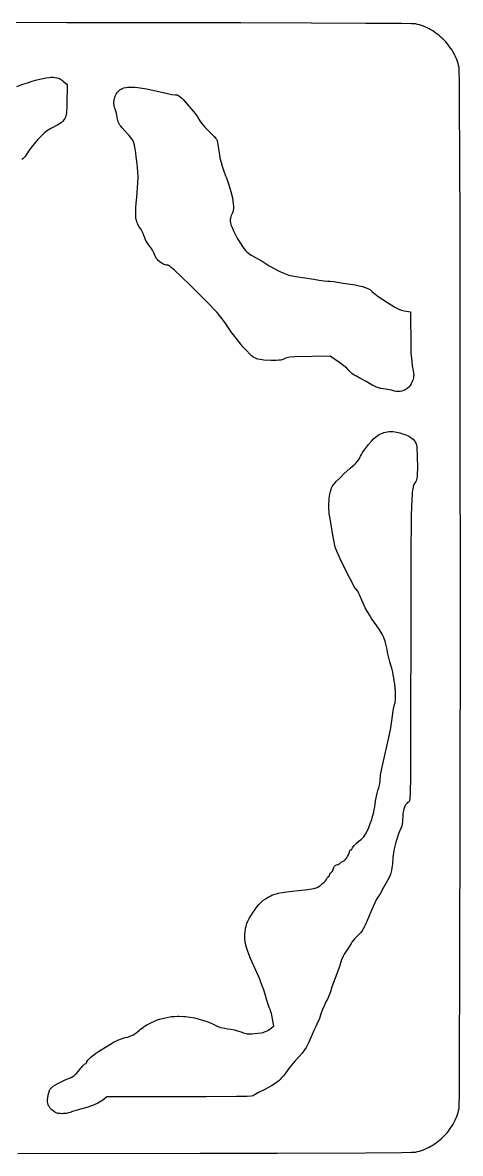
# Model space of a CAD drawing. Header units: metres. Extents: x 25 to 75.1, y 5.4 to 55.5.
# Drawn here: x 55.7 to 75.1, y 5.4 to 55.5 of the extents above; entities that cross this region are included whole.
import ezdxf

# ---------------------------------------------------------------- set-up
doc = ezdxf.new("R2010")
doc.units = ezdxf.units.M

msp = doc.modelspace()

# ---------------------------------------------------------------- linework, layer by layer
for p, q in [((57.6924, 55.5039), (48.9688, 55.5068)), ((65.4014, 55.4932), (57.6924, 55.5039)), ((68.5127, 55.4844), (65.4014, 55.4932)), ((70.9355, 55.4736), (68.5127, 55.4844)), ((72.5244, 55.4619), (70.9355, 55.4736)), ((72.9609, 55.4551), (72.5244, 55.4619)), ((73.1348, 55.4473), (72.9609, 55.4551)), ((73.2256, 55.4268), (73.1348, 55.4473)), ((73.3145, 55.4023), (73.2256, 55.4268)), ((73.4033, 55.374), (73.3145, 55.4023)), ((73.4902, 55.3428), (73.4033, 55.374)), ((73.5762, 55.3076), (73.4902, 55.3428)), ((73.6602, 55.2695), (73.5762, 55.3076)), ((73.7441, 55.2275), (73.6602, 55.2695)), ((73.8252, 55.1836), (73.7441, 55.2275)), ((73.9053, 55.1357), (73.8252, 55.1836)), ((73.9844, 55.085), (73.9053, 55.1357)), ((74.0605, 55.0312), (73.9844, 55.085)), ((74.1348, 54.9756), (74.0605, 55.0312)), ((74.208, 54.916), (74.1348, 54.9756)), ((74.2783, 54.8545), (74.208, 54.916)), ((74.3467, 54.791), (74.2783, 54.8545)), ((74.4131, 54.7246), (74.3467, 54.791)), ((74.4775, 54.6562), (74.4131, 54.7246)), ((74.5381, 54.5859), (74.4775, 54.6562)), ((74.5977, 54.5127), (74.5381, 54.5859)), ((74.6533, 54.4385), (74.5977, 54.5127)), ((74.707, 54.3613), (74.6533, 54.4385)), ((74.7578, 54.2832), (74.707, 54.3613)), ((74.8057, 54.2031), (74.7578, 54.2832)), ((74.8496, 54.1211), (74.8057, 54.2031)), ((74.8916, 54.0381), (74.8496, 54.1211)), ((74.9297, 53.9541), (74.8916, 54.0381)), ((74.9648, 53.8682), (74.9297, 53.9541)), ((74.9961, 53.7803), (74.9648, 53.8682)), ((75.0244, 53.6924), (74.9961, 53.7803)), ((75.0488, 53.6035), (75.0244, 53.6924)), ((75.0693, 53.5127), (75.0488, 53.6035)), ((75.0771, 53.3389), (75.0693, 53.5127)), ((75.084, 52.9023), (75.0771, 53.3389)), ((55.4727, 52.6826), (55.7373, 52.7764)), ((55.7373, 52.7764), (55.9453, 52.8438)), ((55.9453, 52.8438), (56.1562, 52.9072)), ((56.1562, 52.9072), (56.3662, 52.9648)), ((56.3662, 52.9648), (56.5703, 53.0146)), ((56.5703, 53.0146), (56.7646, 53.0557)), ((56.7646, 53.0557), (56.916, 53.0781)), ((56.916, 53.0781), (56.9854, 53.084)), ((56.9854, 53.084), (57.0801, 53.0859)), ((57.0801, 53.0859), (57.166, 53.0801)), ((57.166, 53.0801), (57.2451, 53.0664)), ((57.2451, 53.0664), (57.3193, 53.0439)), ((57.3193, 53.0439), (57.3652, 53.0234)), ((57.3652, 53.0234), (57.4102, 53)), ((57.4102, 53), (57.4541, 52.9717)), ((57.4541, 52.9717), (57.4971, 52.9404)), ((57.4971, 52.9404), (57.54, 52.9043)), ((57.54, 52.9043), (57.7002, 52.7607)), ((57.7002, 52.7607), (57.6963, 51.8682)), ((60.1426, 52.5859), (60.2188, 52.6133)), ((60.2188, 52.6133), (60.3086, 52.6328)), ((60.3086, 52.6328), (60.376, 52.6416)), ((60.376, 52.6416), (60.4873, 52.6494)), ((60.4873, 52.6494), (60.6104, 52.6494)), ((60.6104, 52.6494), (60.6992, 52.6455)), ((60.6992, 52.6455), (60.8418, 52.6328)), ((60.8418, 52.6328), (60.9434, 52.6211)), ((60.9434, 52.6211), (61.2148, 52.5771)), ((75.0908, 52.2207), (75.084, 52.9023)), ((59.7803, 52.0508), (59.792, 52.1162)), ((59.792, 52.1162), (59.8096, 52.1807)), ((59.8096, 52.1807), (59.832, 52.2432)), ((59.832, 52.2432), (59.8594, 52.3027)), ((59.8594, 52.3027), (59.875, 52.332)), ((59.875, 52.332), (59.9102, 52.3867)), ((59.9102, 52.3867), (59.9492, 52.4375)), ((59.9492, 52.4375), (59.9932, 52.4844)), ((59.9932, 52.4844), (60.041, 52.5254)), ((60.041, 52.5254), (60.0928, 52.5605)), ((60.0928, 52.5605), (60.1426, 52.5859)), ((61.2148, 52.5771), (61.6279, 52.4863)), ((61.6279, 52.4863), (62.3457, 52.3252)), ((62.3457, 52.3252), (62.5, 52.3047)), ((62.5, 52.3047), (62.5713, 52.3008)), ((62.5713, 52.3008), (62.5977, 52.2939)), ((62.5977, 52.2939), (62.6152, 52.2871)), ((62.6152, 52.2871), (62.6543, 52.2666)), ((62.6543, 52.2666), (62.7178, 52.2197)), ((62.7178, 52.2197), (62.7646, 52.1777)), ((62.7646, 52.1777), (62.8418, 52.0967)), ((75.0967, 51.3135), (75.0908, 52.2207)), ((57.6924, 51.7393), (57.6807, 51.5732)), ((57.6963, 51.8682), (57.6924, 51.7393)), ((59.7744, 51.9844), (59.7803, 52.0508)), ((59.7744, 51.918), (59.7744, 51.9844)), ((59.7803, 51.8516), (59.7744, 51.918)), ((59.792, 51.7861), (59.7803, 51.8516)), ((59.8105, 51.7236), (59.792, 51.7861)), ((59.8311, 51.6709), (59.8105, 51.7236)), ((59.8828, 51.4883), (59.8311, 51.6709)), ((62.8418, 52.0967), (63.3711, 51.4756)), ((57.5176, 51.1455), (57.4648, 51.0967)), ((57.5615, 51.1992), (57.5176, 51.1455)), ((57.5977, 51.2578), (57.5615, 51.1992)), ((57.6133, 51.2891), (57.5977, 51.2578)), ((57.627, 51.3223), (57.6133, 51.2891)), ((57.6387, 51.3584), (57.627, 51.3223)), ((57.6592, 51.4365), (57.6387, 51.3584)), ((57.6748, 51.5244), (57.6592, 51.4365)), ((57.6807, 51.5732), (57.6748, 51.5244)), ((59.9375, 51.2344), (59.8828, 51.4883)), ((59.9688, 51.1123), (59.9375, 51.2344)), ((59.9814, 51.0771), (59.9688, 51.1123)), ((63.3711, 51.4756), (63.4756, 51.3281)), ((63.4756, 51.3281), (63.54, 51.2227)), ((63.54, 51.2227), (63.5762, 51.1592)), ((63.5762, 51.1592), (63.6396, 51.0723)), ((75.1016, 50.1963), (75.0967, 51.3135)), ((56.79, 50.6895), (56.6836, 50.6035)), ((56.8555, 50.7354), (56.79, 50.6895)), ((56.9727, 50.8076), (56.8555, 50.7354)), ((57.292, 50.9785), (56.9727, 50.8076)), ((57.3691, 51.0254), (57.292, 50.9785)), ((57.4355, 51.0723), (57.3691, 51.0254)), ((57.4648, 51.0967), (57.4355, 51.0723)), ((60.0039, 51.0273), (59.9814, 51.0771)), ((60.041, 50.9619), (60.0039, 51.0273)), ((60.0771, 50.9121), (60.041, 50.9619)), ((60.1367, 50.8398), (60.0771, 50.9121)), ((60.3799, 50.585), (60.1367, 50.8398)), ((63.6396, 51.0723), (63.7266, 50.9668)), ((63.7266, 50.9668), (63.8115, 50.8711)), ((63.8115, 50.8711), (63.9424, 50.7344)), ((63.9424, 50.7344), (64.2139, 50.4658)), ((56.3027, 50.207), (56.1064, 49.9658)), ((56.4053, 50.3232), (56.3027, 50.207)), ((56.5742, 50.502), (56.4053, 50.3232)), ((56.6836, 50.6035), (56.5742, 50.502)), ((60.4531, 50.5039), (60.3799, 50.585)), ((60.5615, 50.3711), (60.4531, 50.5039)), ((60.6035, 50.3115), (60.5615, 50.3711)), ((60.6289, 50.2676), (60.6035, 50.3115)), ((60.667, 50.1387), (60.6289, 50.2676)), ((60.7139, 49.9082), (60.667, 50.1387)), ((64.2139, 50.4658), (64.2803, 50.3896)), ((64.2803, 50.3896), (64.3154, 50.3389)), ((64.3154, 50.3389), (64.334, 50.3066)), ((64.334, 50.3066), (64.3486, 50.2734)), ((64.3486, 50.2734), (64.3701, 50.2002)), ((64.3701, 50.2002), (64.3848, 50.1133)), ((64.3848, 50.1133), (64.4199, 49.8203)), ((75.1152, 45.7793), (75.1016, 50.1963)), ((55.8936, 49.6475), (55.8398, 49.5742)), ((55.9434, 49.7363), (55.8936, 49.6475)), ((55.9932, 49.8125), (55.9434, 49.7363)), ((56.0312, 49.8662), (55.9932, 49.8125)), ((56.1064, 49.9658), (56.0312, 49.8662)), ((60.7412, 49.7402), (60.7139, 49.9082)), ((60.7676, 49.5596), (60.7412, 49.7402)), ((64.4199, 49.8203), (64.4482, 49.6445)), ((64.4482, 49.6445), (64.4736, 49.5156)), ((55.7441, 49.4756), (55.6934, 49.4375)), ((55.7881, 49.5166), (55.7441, 49.4756)), ((55.8398, 49.5742), (55.7881, 49.5166)), ((60.8057, 49.2471), (60.7676, 49.5596)), ((60.8369, 48.8936), (60.8057, 49.2471)), ((64.4736, 49.5156), (64.5234, 49.3057)), ((64.5234, 49.3057), (64.5713, 49.1396)), ((64.5713, 49.1396), (64.6416, 48.9307)), ((60.8457, 48.6523), (60.8369, 48.8936)), ((60.8389, 48.4033), (60.8457, 48.6523)), ((64.6416, 48.9307), (64.7246, 48.7178)), ((64.7246, 48.7178), (64.7607, 48.6328)), ((64.7607, 48.6328), (64.8115, 48.501)), ((60.8125, 47.9893), (60.8389, 48.4033)), ((64.8115, 48.501), (64.875, 48.3135)), ((64.875, 48.3135), (64.9189, 48.167)), ((64.9189, 48.167), (64.959, 48.0205)), ((60.7666, 47.5225), (60.791, 47.748)), ((60.791, 47.748), (60.8125, 47.9893)), ((64.959, 48.0205), (65.0234, 47.7354)), ((65.0234, 47.7354), (65.0469, 47.6035)), ((65.0469, 47.6035), (65.0635, 47.4814)), ((60.7402, 47.1426), (60.7471, 47.292)), ((60.7402, 47.0107), (60.7402, 47.1426)), ((60.7471, 47.292), (60.7666, 47.5225)), ((65.0527, 47.1504), (65.0322, 47.0771)), ((65.0596, 47.1826), (65.0527, 47.1504)), ((65.0723, 47.2803), (65.0596, 47.1826)), ((65.0635, 47.4814), (65.0723, 47.373)), ((65.0723, 47.373), (65.0723, 47.2803)), ((60.7422, 46.9697), (60.7402, 47.0107)), ((60.752, 46.8574), (60.7422, 46.9697)), ((60.7627, 46.79), (60.752, 46.8574)), ((60.7852, 46.6963), (60.7627, 46.79)), ((60.8047, 46.6387), (60.7852, 46.6963)), ((60.8281, 46.583), (60.8047, 46.6387)), ((64.9365, 46.833), (64.9316, 46.7871)), ((64.9316, 46.7871), (64.9326, 46.7158)), ((64.9326, 46.7158), (64.9443, 46.6377)), ((64.9521, 46.8975), (64.9365, 46.833)), ((64.9443, 46.6377), (64.958, 46.582)), ((64.9775, 46.9609), (64.9521, 46.8975)), ((65.0078, 47.0166), (64.9775, 46.9609)), ((65.0322, 47.0771), (65.0078, 47.0166)), ((60.8545, 46.5303), (60.8281, 46.583)), ((60.8857, 46.4785), (60.8545, 46.5303)), ((60.9512, 46.3818), (60.8857, 46.4785)), ((61.0137, 46.2744), (60.9512, 46.3818)), ((61.0713, 46.1582), (61.0137, 46.2744)), ((61.1064, 46.0762), (61.0713, 46.1582)), ((64.958, 46.582), (64.9766, 46.5215)), ((64.9766, 46.5215), (65.0137, 46.4229)), ((65.0137, 46.4229), (65.0625, 46.3115)), ((65.0625, 46.3115), (65.123, 46.1865)), ((65.123, 46.1865), (65.2588, 45.9307)), ((61.1436, 45.9668), (61.1064, 46.0762)), ((61.1787, 45.8867), (61.1436, 45.9668)), ((61.2471, 45.7607), (61.1787, 45.8867)), ((61.29, 45.6943), (61.2471, 45.7607)), ((61.3848, 45.5723), (61.29, 45.6943)), ((65.2588, 45.9307), (65.3662, 45.7441)), ((65.3662, 45.7441), (65.4414, 45.626)), ((65.4414, 45.626), (65.5391, 45.4922)), ((75.126, 38.0703), (75.1152, 45.7793)), ((61.4365, 45.5), (61.3848, 45.5723)), ((61.4844, 45.4238), (61.4365, 45.5)), ((61.5195, 45.3594), (61.4844, 45.4238)), ((61.5488, 45.2998), (61.5195, 45.3594)), ((61.5879, 45.1973), (61.5488, 45.2998)), ((61.6113, 45.1475), (61.5879, 45.1973)), ((61.6543, 45.0762), (61.6113, 45.1475)), ((65.5391, 45.4922), (65.6133, 45.4072)), ((65.6133, 45.4072), (65.6641, 45.3564)), ((65.6641, 45.3564), (65.7441, 45.2871)), ((65.7441, 45.2871), (65.8008, 45.2441)), ((65.8008, 45.2441), (65.8613, 45.2031)), ((65.8613, 45.2031), (66.0488, 45.0957)), ((66.0488, 45.0957), (66.3398, 44.9336)), ((61.6875, 45.0312), (61.6543, 45.0762)), ((61.7432, 44.9678), (61.6875, 45.0312)), ((61.8047, 44.9102), (61.7432, 44.9678)), ((61.8701, 44.8604), (61.8047, 44.9102)), ((61.9385, 44.8184), (61.8701, 44.8604)), ((62.0088, 44.7861), (61.9385, 44.8184)), ((62.0566, 44.7695), (62.0088, 44.7861)), ((62.1035, 44.7588), (62.0566, 44.7695)), ((62.1807, 44.752), (62.1035, 44.7588)), ((62.1904, 44.748), (62.1807, 44.752)), ((62.2324, 44.7246), (62.1904, 44.748)), ((62.3154, 44.6621), (62.2324, 44.7246)), ((62.4658, 44.5332), (62.3154, 44.6621)), ((66.3398, 44.9336), (66.6582, 44.7363)), ((66.6582, 44.7363), (67.1299, 44.4824)), ((62.7607, 44.2588), (62.4658, 44.5332)), ((63.1533, 43.877), (62.7607, 44.2588)), ((67.1299, 44.4824), (67.2998, 44.4023)), ((67.2998, 44.4023), (67.4502, 44.3428)), ((67.4502, 44.3428), (67.5234, 44.3193)), ((67.5234, 44.3193), (67.6719, 44.2822)), ((67.6719, 44.2822), (67.835, 44.2549)), ((67.835, 44.2549), (68.2285, 44.2021)), ((68.2285, 44.2021), (68.6328, 44.1377)), ((68.6328, 44.1377), (68.877, 44.0957)), ((68.877, 44.0957), (69.0928, 44.0674)), ((63.877, 43.1504), (63.1533, 43.877)), ((69.0928, 44.0674), (69.25, 44.0527)), ((69.25, 44.0527), (69.3584, 44.0498)), ((69.3584, 44.0498), (69.5215, 44.0342)), ((69.5215, 44.0342), (69.9375, 43.958)), ((69.9375, 43.958), (70.46, 43.8867)), ((70.46, 43.8867), (70.6484, 43.8506)), ((70.6484, 43.8506), (70.7881, 43.8145)), ((70.7881, 43.8145), (70.9131, 43.7744)), ((70.9131, 43.7744), (71.0205, 43.7305)), ((71.0205, 43.7305), (71.0879, 43.6953)), ((71.0879, 43.6953), (71.1426, 43.6602)), ((71.1426, 43.6602), (71.1582, 43.6484)), ((71.1582, 43.6484), (71.1836, 43.624)), ((71.1836, 43.624), (71.2061, 43.5938)), ((71.2061, 43.5938), (71.2627, 43.5439)), ((64.3555, 42.6553), (63.877, 43.1504)), ((71.2627, 43.5439), (71.4902, 43.377)), ((71.4902, 43.377), (71.8936, 43.1064)), ((71.8936, 43.1064), (72.2188, 42.8975)), ((64.4238, 42.5771), (64.3555, 42.6553)), ((72.2188, 42.8975), (72.2812, 42.8623)), ((72.2812, 42.8623), (72.4316, 42.793)), ((72.4316, 42.793), (72.5156, 42.7627)), ((72.5156, 42.7627), (72.5801, 42.7432)), ((72.5801, 42.7432), (72.6416, 42.7285)), ((72.6416, 42.7285), (72.9248, 42.6895)), ((72.9248, 42.6895), (72.9307, 41.1201)), ((64.4316, 42.5576), (64.4238, 42.5771)), ((64.5068, 42.4482), (64.4316, 42.5576)), ((64.7012, 42.2061), (64.5068, 42.4482)), ((64.8564, 41.9863), (64.7012, 42.2061)), ((64.8799, 41.9434), (64.8564, 41.9863)), ((64.9609, 41.8154), (64.8799, 41.9434)), ((65.0703, 41.666), (64.9609, 41.8154)), ((65.3955, 41.2607), (65.0703, 41.666)), ((65.4951, 41.1445), (65.3955, 41.2607)), ((65.6602, 40.957), (65.4951, 41.1445)), ((72.9307, 41.1201), (72.9395, 40.873)), ((65.7988, 40.8115), (65.6602, 40.957)), ((65.8721, 40.7451), (65.7988, 40.8115)), ((65.9443, 40.6904), (65.8721, 40.7451)), ((65.9697, 40.6748), (65.9443, 40.6904)), ((66.0459, 40.6348), (65.9697, 40.6748)), ((66.1016, 40.6133), (66.0459, 40.6348)), ((66.1602, 40.5957), (66.1016, 40.6133)), ((66.2598, 40.5742), (66.1602, 40.5957)), ((67.376, 40.6338), (67.2793, 40.583)), ((67.4365, 40.6533), (67.376, 40.6338)), ((67.5713, 40.6758), (67.4365, 40.6533)), ((67.7773, 40.6914), (67.5713, 40.6758)), ((69.3613, 40.7275), (67.7773, 40.6914)), ((69.7812, 40.4385), (69.3613, 40.7275)), ((72.9395, 40.873), (72.9561, 40.626)), ((72.9561, 40.626), (72.9707, 40.4854)), ((66.418, 40.5557), (66.2598, 40.5742)), ((66.7275, 40.541), (66.418, 40.5557)), ((66.9717, 40.5381), (66.7275, 40.541)), ((67.085, 40.543), (66.9717, 40.5381)), ((67.1738, 40.5527), (67.085, 40.543)), ((67.2314, 40.5654), (67.1738, 40.5527)), ((67.2793, 40.583), (67.2314, 40.5654)), ((69.9668, 40.2959), (69.7812, 40.4385)), ((70.0908, 40.1885), (69.9668, 40.2959)), ((70.167, 40.1113), (70.0908, 40.1885)), ((70.1934, 40.0771), (70.167, 40.1113)), ((72.9707, 40.4854), (72.999, 40.3047)), ((72.999, 40.3047), (73.04, 40.0908)), ((73.04, 40.0908), (73.0557, 39.9678)), ((70.2402, 40.0264), (70.1934, 40.0771)), ((70.3164, 39.9619), (70.2402, 40.0264)), ((70.4209, 39.8896), (70.3164, 39.9619)), ((70.4902, 39.8496), (70.4209, 39.8896)), ((70.6738, 39.7588), (70.4902, 39.8496)), ((70.9492, 39.6074), (70.6738, 39.7588)), ((71.2441, 39.4316), (70.9492, 39.6074)), ((72.999, 39.5986), (72.9668, 39.5283)), ((73.0127, 39.6367), (72.999, 39.5986)), ((73.0293, 39.6924), (73.0127, 39.6367)), ((73.0498, 39.7881), (73.0293, 39.6924)), ((73.0557, 39.835), (73.0498, 39.7881)), ((73.0557, 39.9678), (73.0586, 39.915)), ((73.0586, 39.8818), (73.0557, 39.835)), ((73.0586, 39.915), (73.0586, 39.8818)), ((71.3223, 39.3906), (71.2441, 39.4316)), ((71.416, 39.3496), (71.3223, 39.3906)), ((71.4531, 39.3359), (71.416, 39.3496)), ((71.582, 39.2988), (71.4531, 39.3359)), ((71.6387, 39.2881), (71.582, 39.2988)), ((71.8096, 39.2656), (71.6387, 39.2881)), ((72.0732, 39.2178), (71.8096, 39.2656)), ((72.1641, 39.1904), (72.0732, 39.2178)), ((72.2031, 39.1807), (72.1641, 39.1904)), ((72.2793, 39.167), (72.2031, 39.1807)), ((72.3555, 39.1602), (72.2793, 39.167)), ((72.3926, 39.1602), (72.3555, 39.1602)), ((72.4648, 39.166), (72.3926, 39.1602)), ((72.5352, 39.1787), (72.4648, 39.166)), ((72.6035, 39.1992), (72.5352, 39.1787)), ((72.668, 39.2266), (72.6035, 39.1992)), ((72.7285, 39.2607), (72.668, 39.2266)), ((72.7578, 39.2803), (72.7285, 39.2607)), ((72.7861, 39.3018), (72.7578, 39.2803)), ((72.8389, 39.3496), (72.7861, 39.3018)), ((72.8633, 39.375), (72.8389, 39.3496)), ((72.9092, 39.4316), (72.8633, 39.375)), ((72.9492, 39.4941), (72.9092, 39.4316)), ((72.9668, 39.5283), (72.9492, 39.4941)), ((75.1289, 29.3467), (75.126, 38.0703)), ((71.2803, 37.0566), (71.3721, 37.1416)), ((71.3721, 37.1416), (71.4287, 37.1885)), ((71.4287, 37.1885), (71.4805, 37.2266)), ((71.4805, 37.2266), (71.5273, 37.2539)), ((71.5273, 37.2539), (71.5576, 37.2695)), ((71.5576, 37.2695), (71.6787, 37.3213)), ((71.6787, 37.3213), (71.7383, 37.3418)), ((71.7383, 37.3418), (71.8271, 37.3652)), ((71.8271, 37.3652), (71.8867, 37.377)), ((71.8867, 37.377), (71.9775, 37.3867)), ((71.9775, 37.3867), (72.0391, 37.3887)), ((72.0391, 37.3887), (72.1348, 37.3848)), ((72.1348, 37.3848), (72.2354, 37.3721)), ((72.2354, 37.3721), (72.3047, 37.3604)), ((72.3047, 37.3604), (72.4521, 37.3242)), ((72.4521, 37.3242), (72.6094, 37.2754)), ((72.6094, 37.2754), (72.7158, 37.2354)), ((72.7158, 37.2354), (72.8408, 37.1768)), ((72.8408, 37.1768), (72.8955, 37.1455)), ((72.8955, 37.1455), (72.9688, 37.0957)), ((72.9688, 37.0957), (73.0312, 37.043)), ((70.8262, 36.5068), (70.8779, 36.582)), ((70.8779, 36.582), (70.9639, 36.6973)), ((70.9639, 36.6973), (71.0566, 36.8125)), ((71.0566, 36.8125), (71.1855, 36.958)), ((71.1855, 36.958), (71.2803, 37.0566)), ((73.0312, 37.043), (73.083, 36.9854)), ((73.083, 36.9854), (73.124, 36.9248)), ((73.124, 36.9248), (73.1465, 36.8818)), ((73.1465, 36.8818), (73.165, 36.8369)), ((73.165, 36.8369), (73.1787, 36.79)), ((73.1787, 36.79), (73.1924, 36.708)), ((73.1924, 36.708), (73.2148, 36.2715)), ((70.5117, 36.0039), (70.5986, 36.1094)), ((70.5986, 36.1094), (70.6553, 36.1943)), ((70.6553, 36.1943), (70.6914, 36.2627)), ((70.6914, 36.2627), (70.708, 36.3027)), ((70.708, 36.3027), (70.7402, 36.3662)), ((70.7402, 36.3662), (70.7803, 36.4346)), ((70.7803, 36.4346), (70.8262, 36.5068)), ((73.2148, 36.2715), (73.2246, 35.79)), ((69.9678, 35.5088), (70.2471, 35.7686)), ((70.2471, 35.7686), (70.4521, 35.9443)), ((70.4521, 35.9443), (70.5117, 36.0039)), ((73.2246, 35.79), (73.2207, 35.4717)), ((69.4961, 35.0137), (69.6436, 35.1816)), ((69.6436, 35.1816), (69.8135, 35.3574)), ((69.8135, 35.3574), (69.9678, 35.5088)), ((73.1221, 35.1328), (73.0869, 35.0723)), ((73.1494, 35.1729), (73.1221, 35.1328)), ((73.1689, 35.207), (73.1494, 35.1729)), ((73.1895, 35.2578), (73.1689, 35.207)), ((73.2051, 35.3203), (73.1895, 35.2578)), ((73.2158, 35.3984), (73.2051, 35.3203)), ((73.2207, 35.4717), (73.2158, 35.3984)), ((69.3213, 34.4414), (69.3467, 34.6123)), ((69.3467, 34.6123), (69.3711, 34.7285)), ((69.3711, 34.7285), (69.4004, 34.832)), ((69.4004, 34.832), (69.4229, 34.8916)), ((69.4229, 34.8916), (69.4541, 34.957)), ((69.4541, 34.957), (69.4961, 35.0137)), ((72.9893, 34.5967), (72.9736, 34.3613)), ((72.998, 34.6914), (72.9893, 34.5967)), ((73.0078, 34.7734), (72.998, 34.6914)), ((73.0186, 34.8438), (73.0078, 34.7734)), ((73.0303, 34.9043), (73.0186, 34.8438)), ((73.043, 34.9551), (73.0303, 34.9043)), ((73.0566, 35), (73.043, 34.9551)), ((73.0713, 35.0381), (73.0566, 35)), ((73.0869, 35.0723), (73.0713, 35.0381)), ((69.2998, 34.124), (69.3027, 34.2148)), ((69.3018, 33.9463), (69.2998, 34.124)), ((69.3027, 34.2148), (69.3086, 34.3066)), ((69.3086, 34.3066), (69.3213, 34.4414)), ((72.9736, 34.3613), (72.9609, 34.0576)), ((69.3076, 33.8623), (69.3018, 33.9463)), ((69.3213, 33.7441), (69.3076, 33.8623)), ((69.3594, 33.5264), (69.3213, 33.7441)), ((72.9512, 33.6719), (72.9434, 33.1943)), ((72.9609, 34.0576), (72.9512, 33.6719)), ((69.458, 32.8828), (69.3594, 33.5264)), ((72.9434, 33.1943), (72.9355, 32.2803)), ((69.582, 32.2686), (69.458, 32.8828)), ((69.6035, 32.1846), (69.582, 32.2686)), ((69.8037, 31.751), (69.6035, 32.1846)), ((72.9355, 32.2803), (72.9297, 30.1309)), ((70.1006, 31.1455), (69.8037, 31.751)), ((70.3594, 30.6357), (70.1006, 31.1455)), ((70.4287, 30.5127), (70.3594, 30.6357)), ((70.498, 30.4141), (70.4287, 30.5127)), ((70.583, 30.3125), (70.498, 30.4141)), ((70.5996, 30.2881), (70.583, 30.3125)), ((70.625, 30.2373), (70.5996, 30.2881)), ((70.625, 30.2305), (70.625, 30.2373)), ((70.6289, 30.2148), (70.625, 30.2305)), ((70.666, 30.1152), (70.6289, 30.2148)), ((70.9053, 29.5781), (70.666, 30.1152)), ((72.9297, 30.1309), (72.9209, 23.1768)), ((71.1123, 29.2383), (70.9053, 29.5781)), ((71.1924, 29.0957), (71.1123, 29.2383)), ((71.4277, 28.7803), (71.1924, 29.0957)), ((75.124, 20.7676), (75.1289, 29.3467)), ((71.5059, 28.6699), (71.4277, 28.7803)), ((71.5771, 28.5586), (71.5059, 28.6699)), ((71.6611, 28.4062), (71.5771, 28.5586)), ((71.7158, 28.29), (71.6611, 28.4062)), ((71.7637, 28.1729), (71.7158, 28.29)), ((71.792, 28.0928), (71.7637, 28.1729)), ((71.8291, 27.9717), (71.792, 28.0928)), ((71.8594, 27.8477), (71.8291, 27.9717)), ((71.8828, 27.7217), (71.8594, 27.8477)), ((71.8984, 27.6094), (71.8828, 27.7217)), ((71.9248, 27.4727), (71.8984, 27.6094)), ((72.0029, 27.1787), (71.9248, 27.4727)), ((72.0645, 26.9932), (72.0029, 27.1787)), ((72.1064, 26.8418), (72.0645, 26.9932)), ((72.1328, 26.7266), (72.1064, 26.8418)), ((72.1572, 26.6035), (72.1328, 26.7266)), ((72.1797, 26.4756), (72.1572, 26.6035)), ((72.2002, 26.3438), (72.1797, 26.4756)), ((72.2178, 26.21), (72.2002, 26.3438)), ((72.2393, 26.0137), (72.2178, 26.21)), ((72.25, 25.8887), (72.2393, 26.0137)), ((72.2588, 25.7148), (72.25, 25.8887)), ((72.2549, 25.4844), (72.2598, 25.5664)), ((72.2598, 25.5664), (72.2588, 25.7148)), ((72.042, 24.2637), (72.1689, 25.1055)), ((72.1689, 25.1055), (72.208, 25.2939)), ((72.208, 25.2939), (72.2314, 25.373)), ((72.2314, 25.373), (72.2393, 25.3936)), ((72.2393, 25.3936), (72.2461, 25.4189)), ((72.2461, 25.4189), (72.2549, 25.4844)), ((71.9902, 23.9668), (72.042, 24.2637)), ((71.6426, 22.4492), (71.9902, 23.9668)), ((72.9209, 23.1768), (72.9121, 22.0635)), ((71.5742, 21.918), (71.5938, 22.165)), ((71.5938, 22.165), (71.6426, 22.4492)), ((72.9121, 22.0635), (72.8984, 21.3994)), ((71.4727, 21.4775), (71.5127, 21.5996)), ((71.5127, 21.5996), (71.542, 21.7158)), ((71.542, 21.7158), (71.5586, 21.7979)), ((71.5586, 21.7979), (71.5742, 21.918)), ((71.3662, 21.0137), (71.4043, 21.2275)), ((71.4043, 21.2275), (71.4375, 21.3613)), ((71.4375, 21.3613), (71.4727, 21.4775)), ((72.8828, 21.1191), (72.873, 21.043)), ((72.8984, 21.3994), (72.8828, 21.1191)), ((71.2871, 20.5176), (71.3145, 20.6416)), ((71.3145, 20.6416), (71.3369, 20.7607)), ((71.3369, 20.7607), (71.3525, 20.874)), ((71.3525, 20.874), (71.3662, 21.0137)), ((72.6025, 20.582), (72.584, 20.4668)), ((72.623, 20.6631), (72.6025, 20.582)), ((72.6484, 20.7373), (72.623, 20.6631)), ((72.668, 20.7822), (72.6484, 20.7373)), ((72.7012, 20.8438), (72.668, 20.7822)), ((72.7373, 20.8965), (72.7012, 20.8438)), ((72.7637, 20.9258), (72.7373, 20.8965)), ((72.8057, 20.9609), (72.7637, 20.9258)), ((72.835, 20.9785), (72.8057, 20.9609)), ((72.8506, 20.9844), (72.835, 20.9785)), ((72.8564, 20.9902), (72.8506, 20.9844)), ((72.8623, 21.001), (72.8564, 20.9902)), ((72.8682, 21.0186), (72.8623, 21.001)), ((72.873, 21.043), (72.8682, 21.0186)), ((75.1113, 13.4941), (75.124, 20.7676)), ((71.1348, 20.0127), (71.1982, 20.1992)), ((71.1982, 20.1992), (71.2373, 20.3271)), ((71.2373, 20.3271), (71.2871, 20.5176)), ((72.5635, 20.1172), (72.5449, 19.9941)), ((72.5703, 20.1904), (72.5635, 20.1172)), ((72.5752, 20.2793), (72.5703, 20.1904)), ((72.5781, 20.4072), (72.5752, 20.3447)), ((72.5752, 20.3447), (72.5752, 20.2793)), ((72.584, 20.4668), (72.5781, 20.4072)), ((70.9209, 19.5391), (70.9932, 19.6758)), ((70.9932, 19.6758), (71.0654, 19.8359)), ((71.0654, 19.8359), (71.1348, 20.0127)), ((72.3926, 19.5605), (72.3096, 19.3291)), ((72.4961, 19.8135), (72.3926, 19.5605)), ((72.5127, 19.8594), (72.4961, 19.8135)), ((72.5449, 19.9941), (72.5127, 19.8594)), ((70.3447, 18.9424), (70.4258, 19.042)), ((70.4258, 19.042), (70.5273, 19.1455)), ((70.5273, 19.1455), (70.6396, 19.2471)), ((70.6396, 19.2471), (70.7461, 19.3301)), ((70.7461, 19.3301), (70.7832, 19.3564)), ((70.7832, 19.3564), (70.8047, 19.377)), ((70.8047, 19.377), (70.8271, 19.4014)), ((70.8271, 19.4014), (70.8496, 19.4297)), ((70.8496, 19.4297), (70.8965, 19.499)), ((70.8965, 19.499), (70.9209, 19.5391)), ((72.2334, 19.0674), (72.1953, 18.8955)), ((72.2686, 19.1963), (72.2334, 19.0674)), ((72.3096, 19.3291), (72.2686, 19.1963)), ((70.0918, 18.5049), (70.1279, 18.5586)), ((70.1279, 18.5586), (70.1709, 18.6328)), ((70.1709, 18.6328), (70.2041, 18.7021)), ((70.2041, 18.7021), (70.2197, 18.7461)), ((70.2197, 18.7461), (70.2324, 18.8193)), ((70.2324, 18.8193), (70.248, 18.8418)), ((70.248, 18.8418), (70.2646, 18.8516)), ((70.2646, 18.8516), (70.293, 18.8555)), ((70.293, 18.8555), (70.3115, 18.8672)), ((70.3115, 18.8672), (70.3213, 18.8809)), ((70.3213, 18.8809), (70.3281, 18.9131)), ((70.3281, 18.9131), (70.3447, 18.9424)), ((72.1543, 18.6328), (72.1396, 18.4951)), ((72.1797, 18.8096), (72.1543, 18.6328)), ((72.1953, 18.8955), (72.1797, 18.8096)), ((69.5068, 18.0195), (69.5254, 18.0703)), ((69.5254, 18.0703), (69.5557, 18.1211)), ((69.5557, 18.1211), (69.5703, 18.1396)), ((69.5703, 18.1396), (69.5967, 18.1641)), ((69.5967, 18.1641), (69.6143, 18.1758)), ((69.6143, 18.1758), (69.6436, 18.1895)), ((69.6436, 18.1895), (69.71, 18.2051)), ((69.71, 18.2051), (69.7578, 18.2266)), ((69.7578, 18.2266), (69.7852, 18.2432)), ((69.7852, 18.2432), (69.8047, 18.2578)), ((69.8047, 18.2578), (69.8604, 18.3135)), ((69.8604, 18.3135), (69.9004, 18.3408)), ((69.9004, 18.3408), (69.9375, 18.3545)), ((69.9375, 18.3545), (69.959, 18.3594)), ((69.959, 18.3594), (69.9863, 18.3789)), ((69.9863, 18.3789), (70.0195, 18.4111)), ((70.0195, 18.4111), (70.0918, 18.5049)), ((72.0977, 18.0557), (72.0771, 17.9355)), ((72.1182, 18.2285), (72.0977, 18.0557)), ((72.1396, 18.4951), (72.1182, 18.2285)), ((69.1523, 17.4814), (69.1973, 17.5391)), ((69.1973, 17.5391), (69.2178, 17.5762)), ((69.2178, 17.5762), (69.2246, 17.5967)), ((69.2246, 17.5967), (69.2266, 17.6182)), ((69.2266, 17.6182), (69.2422, 17.6416)), ((69.2422, 17.6416), (69.2617, 17.6514)), ((69.2617, 17.6514), (69.293, 17.6572)), ((69.293, 17.6572), (69.3145, 17.6807)), ((69.3145, 17.6807), (69.3213, 17.6963)), ((69.3213, 17.6963), (69.3252, 17.7178)), ((69.3252, 17.7178), (69.3262, 17.7412)), ((69.3262, 17.7412), (69.3389, 17.7783)), ((69.3389, 17.7783), (69.3623, 17.8125)), ((69.3623, 17.8125), (69.3887, 17.8359)), ((69.3887, 17.8359), (69.4043, 17.8457)), ((69.4043, 17.8457), (69.4404, 17.8877)), ((69.4404, 17.8877), (69.4727, 17.9414)), ((69.4727, 17.9414), (69.5068, 18.0195)), ((71.9688, 17.6299), (71.7256, 17.1797)), ((72.0186, 17.7314), (71.9688, 17.6299)), ((72.0479, 17.8154), (72.0186, 17.7314)), ((72.0771, 17.9355), (72.0479, 17.8154)), ((67.6738, 17.0273), (67.9512, 17.0557)), ((67.9512, 17.0557), (68.3643, 17.0938)), ((68.3643, 17.0938), (68.5469, 17.124)), ((68.5469, 17.124), (68.6924, 17.1592)), ((68.6924, 17.1592), (68.7754, 17.1885)), ((68.7754, 17.1885), (68.8105, 17.2051)), ((68.8105, 17.2051), (68.8662, 17.2383)), ((68.8662, 17.2383), (68.9248, 17.2773)), ((68.9248, 17.2773), (69.0215, 17.3535)), ((69.0215, 17.3535), (69.0918, 17.418)), ((69.0918, 17.418), (69.1523, 17.4814)), ((71.7256, 17.1797), (71.5674, 16.9053)), ((66.2803, 16.5137), (66.332, 16.5625)), ((66.332, 16.5625), (66.3809, 16.6025)), ((66.3809, 16.6025), (66.501, 16.6865)), ((66.501, 16.6865), (66.54, 16.7119)), ((66.54, 16.7119), (66.6182, 16.7588)), ((66.6182, 16.7588), (66.6973, 16.8008)), ((66.6973, 16.8008), (66.7793, 16.8379)), ((66.7793, 16.8379), (66.8662, 16.8721)), ((66.8662, 16.8721), (66.96, 16.9023)), ((66.96, 16.9023), (67.0625, 16.9297)), ((67.0625, 16.9297), (67.2354, 16.9658)), ((67.2354, 16.9658), (67.4365, 16.998)), ((67.4365, 16.998), (67.6738, 17.0273)), ((71.4189, 16.667), (71.2617, 16.3408)), ((71.5674, 16.9053), (71.4189, 16.667)), ((65.8672, 15.9717), (65.9453, 16.0938)), ((65.9453, 16.0938), (66.0283, 16.2129)), ((66.0283, 16.2129), (66.085, 16.2891)), ((66.085, 16.2891), (66.1982, 16.4268)), ((66.1982, 16.4268), (66.2803, 16.5137)), ((71.1631, 16.1104), (71.0186, 15.752)), ((71.2617, 16.3408), (71.1631, 16.1104)), ((65.6504, 15.5234), (65.6719, 15.5879)), ((65.6719, 15.5879), (65.7168, 15.6943)), ((65.7168, 15.6943), (65.7744, 15.8096)), ((65.7744, 15.8096), (65.8672, 15.9717)), ((71.0186, 15.752), (70.9141, 15.5156)), ((65.5762, 15.0381), (65.5791, 15.1348)), ((65.582, 14.8906), (65.5762, 15.0381)), ((65.5791, 15.1348), (65.5889, 15.2305)), ((65.5889, 15.2305), (65.6035, 15.3271)), ((65.6035, 15.3271), (65.6133, 15.376)), ((65.6133, 15.376), (65.6367, 15.4736)), ((65.6367, 15.4736), (65.6504, 15.5234)), ((70.5645, 15.0352), (70.502, 14.9717)), ((70.7002, 15.1807), (70.5645, 15.0352)), ((70.7549, 15.249), (70.7002, 15.1807)), ((70.8047, 15.3193), (70.7549, 15.249)), ((70.8672, 15.4238), (70.8047, 15.3193)), ((70.9141, 15.5156), (70.8672, 15.4238)), ((65.5938, 14.79), (65.582, 14.8906)), ((65.6123, 14.6865), (65.5938, 14.79)), ((65.6514, 14.5244), (65.6123, 14.6865)), ((70.2822, 14.7021), (70.1396, 14.4668)), ((70.3252, 14.7617), (70.2822, 14.7021)), ((70.4434, 14.9072), (70.3252, 14.7617)), ((70.502, 14.9717), (70.4434, 14.9072)), ((65.7051, 14.3525), (65.6514, 14.5244)), ((65.749, 14.2314), (65.7051, 14.3525)), ((65.8281, 14.0371), (65.749, 14.2314)), ((66.1855, 13.2549), (65.8281, 14.0371)), ((69.9287, 14.1348), (69.8662, 13.9766)), ((69.9775, 14.2344), (69.9287, 14.1348)), ((70.0322, 14.3232), (69.9775, 14.2344)), ((70.1396, 14.4668), (70.0322, 14.3232)), ((69.7588, 13.6426), (69.6543, 13.3564)), ((69.8662, 13.9766), (69.7588, 13.6426)), ((66.2686, 13.0508), (66.1855, 13.2549)), ((66.2754, 13.0195), (66.2686, 13.0508)), ((69.5752, 13.1582), (69.4395, 12.7764)), ((69.6543, 13.3564), (69.5752, 13.1582)), ((75.0967, 9.59277), (75.1113, 13.4941)), ((66.3145, 12.9082), (66.2754, 13.0195)), ((66.3506, 12.8262), (66.3145, 12.9082)), ((66.4141, 12.6543), (66.3506, 12.8262)), ((66.5977, 12.0381), (66.4141, 12.6543)), ((69.374, 12.5654), (69.3154, 12.4121)), ((69.4395, 12.7764), (69.374, 12.5654)), ((66.6406, 11.9131), (66.5977, 12.0381)), ((69.1689, 12.1172), (69.1025, 11.9756)), ((69.2344, 12.2354), (69.1689, 12.1172)), ((69.3154, 12.4121), (69.2344, 12.2354)), ((66.6729, 11.835), (66.6406, 11.9131)), ((66.6875, 11.8135), (66.6729, 11.835)), ((66.6963, 11.7939), (66.6875, 11.8135)), ((66.7207, 11.7236), (66.6963, 11.7939)), ((66.7529, 11.6064), (66.7207, 11.7236)), ((66.8633, 11.0518), (66.7529, 11.6064)), ((68.9512, 11.5859), (68.8789, 11.377)), ((69.0225, 11.7832), (68.9512, 11.5859)), ((69.1025, 11.9756), (69.0225, 11.7832)), ((61.0664, 10.9854), (61.1221, 11.0234)), ((61.1221, 11.0234), (61.2363, 11.0947)), ((61.2363, 11.0947), (61.3545, 11.1602)), ((61.3545, 11.1602), (61.4766, 11.2197)), ((61.4766, 11.2197), (61.5391, 11.248)), ((61.5391, 11.248), (61.665, 11.2988)), ((61.665, 11.2988), (61.7939, 11.3438)), ((61.7939, 11.3438), (61.9902, 11.3994)), ((61.9902, 11.3994), (62.124, 11.4287)), ((62.124, 11.4287), (62.2588, 11.4512)), ((62.2588, 11.4512), (62.3262, 11.46)), ((62.3262, 11.46), (62.4629, 11.4727)), ((62.4629, 11.4727), (62.5986, 11.4785)), ((62.5986, 11.4785), (62.667, 11.4795)), ((62.667, 11.4795), (62.8535, 11.4717)), ((62.8535, 11.4717), (62.9541, 11.4629)), ((62.9541, 11.4629), (63.0547, 11.4512)), ((63.0547, 11.4512), (63.1543, 11.4375)), ((63.1543, 11.4375), (63.3535, 11.4004)), ((63.3535, 11.4004), (63.5518, 11.3525)), ((63.5518, 11.3525), (63.749, 11.293)), ((63.749, 11.293), (63.8955, 11.2422)), ((63.8955, 11.2422), (64.0898, 11.1641)), ((64.0898, 11.1641), (64.2334, 11.0977)), ((64.2334, 11.0977), (64.376, 11.0293)), ((64.376, 11.0293), (64.5146, 10.9824)), ((66.6816, 10.9102), (66.8633, 11.0518)), ((68.7734, 11.1201), (68.7207, 11.0195)), ((68.8789, 11.377), (68.7734, 11.1201)), ((60.1797, 10.501), (60.2812, 10.5312)), ((60.2812, 10.5312), (60.3877, 10.5576)), ((60.3877, 10.5576), (60.4863, 10.5898)), ((60.4863, 10.5898), (60.5986, 10.6416)), ((60.5986, 10.6416), (60.6309, 10.6592)), ((60.6309, 10.6592), (60.7422, 10.7324)), ((60.7422, 10.7324), (60.8223, 10.7939)), ((60.8223, 10.7939), (60.9053, 10.8643)), ((60.9053, 10.8643), (60.958, 10.9062)), ((60.958, 10.9062), (61.0664, 10.9854)), ((64.5146, 10.9824), (64.6758, 10.9434)), ((64.6758, 10.9434), (64.8018, 10.9229)), ((64.8018, 10.9229), (64.9619, 10.9014)), ((64.9619, 10.9014), (65.1191, 10.8691)), ((65.1191, 10.8691), (65.2539, 10.835)), ((65.2539, 10.835), (65.3984, 10.7871)), ((65.3984, 10.7871), (65.5186, 10.7422)), ((65.5186, 10.7422), (65.582, 10.7227)), ((65.582, 10.7227), (65.6426, 10.708)), ((65.6426, 10.708), (65.6836, 10.7012)), ((65.6836, 10.7012), (65.7676, 10.6943)), ((65.7676, 10.6943), (65.8906, 10.6963)), ((65.8906, 10.6963), (66.1582, 10.7236)), ((66.1582, 10.7236), (66.2979, 10.7441)), ((66.2979, 10.7441), (66.3857, 10.7637)), ((66.3857, 10.7637), (66.4502, 10.7832)), ((66.4502, 10.7832), (66.4951, 10.7998)), ((66.4951, 10.7998), (66.5654, 10.833)), ((66.5654, 10.833), (66.6182, 10.8643)), ((66.6182, 10.8643), (66.6816, 10.9102)), ((68.5166, 10.5684), (68.4619, 10.4258)), ((68.6484, 10.8789), (68.5166, 10.5684)), ((68.7031, 10.9893), (68.6484, 10.8789)), ((68.7207, 11.0195), (68.7031, 10.9893)), ((59.2148, 9.99512), (59.6631, 10.2764)), ((59.6631, 10.2764), (59.752, 10.3242)), ((59.752, 10.3242), (59.9473, 10.415)), ((59.9473, 10.415), (60.1797, 10.501)), ((68.2959, 10.0957), (68.2227, 9.98535)), ((68.376, 10.2373), (68.2959, 10.0957)), ((68.4199, 10.3281), (68.376, 10.2373)), ((68.4619, 10.4258), (68.4199, 10.3281)), ((58.5889, 9.49023), (58.6172, 9.52832)), ((58.6172, 9.52832), (58.6758, 9.58984)), ((58.6758, 9.58984), (58.7559, 9.66211)), ((58.7559, 9.66211), (58.8262, 9.7207)), ((58.8262, 9.7207), (58.9629, 9.8252)), ((58.9629, 9.8252), (59.085, 9.91016)), ((59.085, 9.91016), (59.2148, 9.99512)), ((67.9814, 9.69531), (67.7949, 9.49316)), ((68.1133, 9.8457), (67.9814, 9.69531)), ((68.2227, 9.98535), (68.1133, 9.8457)), ((75.0908, 8.68457), (75.0967, 9.59277)), ((58.1182, 8.94434), (58.2061, 9.04492)), ((58.2061, 9.04492), (58.3027, 9.17188)), ((58.3027, 9.17188), (58.3984, 9.2832)), ((58.3984, 9.2832), (58.4688, 9.35059)), ((58.4688, 9.35059), (58.5371, 9.3916)), ((58.5371, 9.3916), (58.5596, 9.41406)), ((58.5596, 9.41406), (58.5703, 9.43262)), ((58.5703, 9.43262), (58.5791, 9.46973)), ((58.5791, 9.46973), (58.5889, 9.49023)), ((67.4834, 9.09863), (67.3535, 8.91699)), ((67.5742, 9.2207), (67.4834, 9.09863)), ((67.7949, 9.49316), (67.5742, 9.2207)), ((57.3252, 8.5166), (57.6201, 8.6543)), ((57.6201, 8.6543), (57.877, 8.76855)), ((57.877, 8.76855), (57.9541, 8.8125)), ((57.9541, 8.8125), (58.0117, 8.85156)), ((58.0117, 8.85156), (58.0791, 8.90723)), ((58.0791, 8.90723), (58.1182, 8.94434)), ((66.9824, 8.54297), (66.9141, 8.49316)), ((67.0781, 8.62012), (66.9824, 8.54297)), ((67.1377, 8.6748), (67.0781, 8.62012)), ((67.1943, 8.73047), (67.1377, 8.6748)), ((67.2754, 8.82031), (67.1943, 8.73047)), ((67.3535, 8.91699), (67.2754, 8.82031)), ((75.084, 8.00293), (75.0908, 8.68457)), ((56.8486, 7.87109), (56.8809, 8.03516)), ((56.8809, 8.03516), (56.9141, 8.16992)), ((56.9141, 8.16992), (56.9258, 8.20312)), ((56.9258, 8.20312), (56.9414, 8.23535)), ((56.9414, 8.23535), (56.9736, 8.28223)), ((56.9736, 8.28223), (57.0176, 8.32812)), ((57.0176, 8.32812), (57.0771, 8.375)), ((57.0771, 8.375), (57.1826, 8.44141)), ((57.1826, 8.44141), (57.3252, 8.5166)), ((66.0361, 8.01758), (65.9951, 7.99219)), ((66.1475, 8.08008), (66.0361, 8.01758)), ((66.498, 8.25098), (66.1475, 8.08008)), ((66.5928, 8.2998), (66.498, 8.25098)), ((66.7637, 8.39551), (66.5928, 8.2998)), ((66.9141, 8.49316), (66.7637, 8.39551)), ((56.8369, 7.76367), (56.8486, 7.87109)), ((56.8369, 7.67188), (56.8369, 7.76367)), ((56.8457, 7.6123), (56.8369, 7.67188)), ((56.8555, 7.5752), (56.8457, 7.6123)), ((56.8691, 7.54004), (56.8555, 7.5752)), ((56.8848, 7.50586), (56.8691, 7.54004)), ((58.9062, 7.55762), (58.7861, 7.51172)), ((59.0664, 7.62988), (58.9062, 7.55762)), ((59.1377, 7.66797), (59.0664, 7.62988)), ((59.2041, 7.70801), (59.1377, 7.66797)), ((59.2666, 7.75), (59.2041, 7.70801)), ((59.4688, 7.90234), (59.2666, 7.75)), ((62.6934, 7.90234), (59.4688, 7.90234)), ((63.8574, 7.9043), (62.6934, 7.90234)), ((65.2061, 7.91602), (63.8574, 7.9043)), ((65.6797, 7.92871), (65.2061, 7.91602)), ((65.8643, 7.94043), (65.6797, 7.92871)), ((65.9355, 7.94922), (65.8643, 7.94043)), ((65.9521, 7.95605), (65.9355, 7.94922)), ((65.9541, 7.95996), (65.9521, 7.95605)), ((65.9951, 7.99219), (65.9541, 7.95996)), ((75.0693, 7.39258), (75.0771, 7.56641)), ((75.0771, 7.56641), (75.084, 8.00293)), ((56.9043, 7.47266), (56.8848, 7.50586)), ((56.9404, 7.42383), (56.9043, 7.47266)), ((57.0176, 7.33789), (56.9404, 7.42383)), ((57.0781, 7.28223), (57.0176, 7.33789)), ((57.1572, 7.22168), (57.0781, 7.28223)), ((57.2119, 7.19531), (57.1572, 7.22168)), ((57.2666, 7.17969), (57.2119, 7.19531)), ((57.3076, 7.17188), (57.2666, 7.17969)), ((57.3955, 7.16211), (57.3076, 7.17188)), ((57.4912, 7.16016), (57.3955, 7.16211)), ((57.54, 7.16211), (57.4912, 7.16016)), ((57.6152, 7.16797), (57.54, 7.16211)), ((57.665, 7.1748), (57.6152, 7.16797)), ((57.7637, 7.19336), (57.665, 7.1748)), ((57.834, 7.21191), (57.7637, 7.19336)), ((57.8789, 7.22656), (57.834, 7.21191)), ((57.9004, 7.23535), (57.8789, 7.22656)), ((58.0918, 7.30176), (57.9004, 7.23535)), ((58.6172, 7.45605), (58.0918, 7.30176)), ((58.7861, 7.51172), (58.6172, 7.45605)), ((74.9297, 6.95215), (74.9648, 7.03809)), ((74.9648, 7.03809), (74.9961, 7.125)), ((74.9961, 7.125), (75.0244, 7.21289)), ((75.0244, 7.21289), (75.0488, 7.30273)), ((75.0488, 7.30273), (75.0693, 7.39258)), ((74.6533, 6.4668), (74.707, 6.54395)), ((74.707, 6.54395), (74.7578, 6.62207)), ((74.7578, 6.62207), (74.8057, 6.70215)), ((74.8057, 6.70215), (74.8496, 6.78418)), ((74.8496, 6.78418), (74.8916, 6.86719)), ((74.8916, 6.86719), (74.9297, 6.95215)), ((74.208, 5.98926), (74.2783, 6.05078)), ((74.2783, 6.05078), (74.3467, 6.11426)), ((74.3467, 6.11426), (74.4131, 6.18066)), ((74.4131, 6.18066), (74.4775, 6.24902)), ((74.4775, 6.24902), (74.5381, 6.31934)), ((74.5381, 6.31934), (74.5977, 6.39258)), ((74.5977, 6.39258), (74.6533, 6.4668)), ((73.3145, 5.50293), (73.4033, 5.53125)), ((73.4033, 5.53125), (73.4902, 5.5625)), ((73.4902, 5.5625), (73.5762, 5.59766)), ((73.5762, 5.59766), (73.7441, 5.67773)), ((73.7441, 5.67773), (73.8252, 5.72266)), ((73.8252, 5.72266), (73.9053, 5.77051)), ((73.9053, 5.77051), (73.9844, 5.82031)), ((73.9844, 5.82031), (74.0605, 5.87402)), ((74.0605, 5.87402), (74.1348, 5.93066)), ((74.1348, 5.93066), (74.208, 5.98926)), ((55.5127, 5.40137), (63.5996, 5.4082)), ((63.5996, 5.4082), (67.0088, 5.41504)), ((67.0088, 5.41504), (70.9219, 5.42969)), ((70.9219, 5.42969), (72.5186, 5.44238)), ((72.5186, 5.44238), (72.958, 5.4502)), ((72.958, 5.4502), (73.1348, 5.45801)), ((73.1348, 5.45801), (73.2256, 5.47852)), ((73.2256, 5.47852), (73.3145, 5.50293))]:
    msp.add_line(p, q)

doc.saveas('drawing.dxf')
